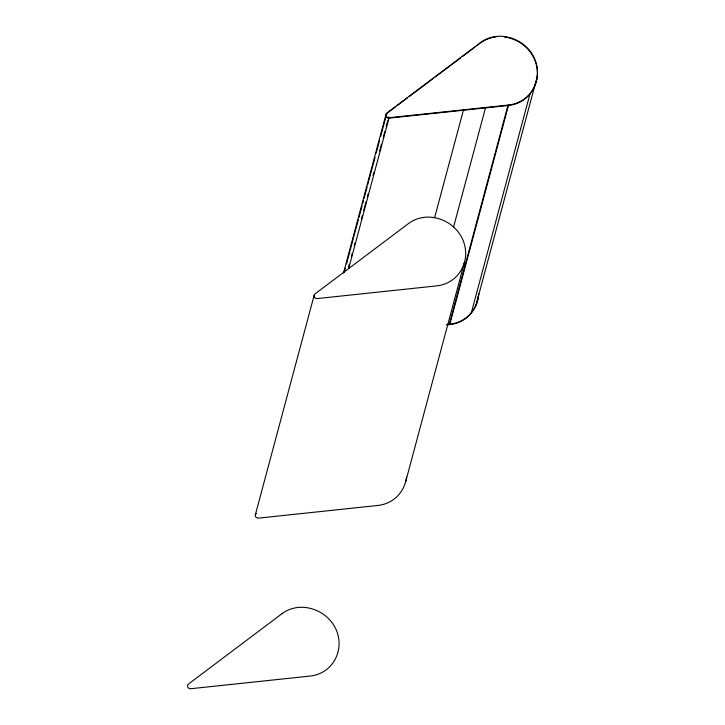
<?xml version="1.0" encoding="UTF-8"?>
<svg xmlns="http://www.w3.org/2000/svg" width="725" height="725" viewBox="0 0 725 725"><rect width="100%" height="100%" fill="white"/><g stroke="black" fill="none" stroke-linecap="round" stroke-linejoin="round"><path stroke-width="1.09" d="M446.546 324.945L449.754 324.61A32.589 30.812 15 0 0 471.259 313.082L530.093 93.507A37.229 35.199 15 0 0 534.416 58.372A37.229 35.199 15 0 0 504.41 36.531A32.589 30.812 15 0 0 480.34 42.703L386.942 112.982A2.791 2.637 15 0 0 389.089 117.713L348.68 268.513M255.345 514.813L314.179 295.229M343.478 273.089L385.999 114.387M344.23 272.382L345.363 268.159M346.496 263.936L349.885 251.267M350.166 250.216L353.564 237.546M353.845 236.495L358.377 219.602M358.938 217.491L362.047 205.882M362.618 203.77L363.461 200.598M364.032 198.487L367.14 186.878M367.711 184.766L368.554 181.594M368.835 180.543L372.233 167.874M372.514 166.823L375.061 157.316M376.193 153.093L379.592 140.423M380.716 136.2L383.262 126.703M383.552 125.652L386.661 114.033M348.489 267.19L349.278 264.263M351.371 256.451L352.16 253.523M354.253 245.712L355.032 242.784M361.313 219.349L362.355 215.443M363.669 210.558L364.711 206.661M364.974 205.683L366.025 201.777M367.33 196.892L368.119 193.965M373.085 175.414L373.873 172.487M379.628 151.008L381.459 144.175M383.289 137.333L384.857 131.479M386.162 126.594L387.73 120.74M388.256 118.782L388.781 116.834M434.61 217.681L463.628 109.375M453.424 227.55L485.542 107.681M405.674 481.699L464.507 262.115M449.672 322.852L508.017 105.125M449.754 324.61L508.588 105.025A32.589 30.812 15 0 0 530.093 93.507M475.953 305.279L537.243 76.623M395.805 106.657L386.824 113.417A2.791 2.646 15 0 0 388.972 118.148L508.47 105.469A32.589 30.812 15 0 0 529.975 93.942A37.229 35.199 15 0 0 534.298 58.816A37.229 35.199 15 0 0 504.292 36.975M397.599 105.306L407.477 97.875M409.272 96.525L433.523 78.282M435.317 76.932L460.466 58.009M462.26 56.659L474.83 47.197M476.624 45.847L480.222 43.138M389.089 117.713L508.588 105.025M446.663 324.51L449.872 324.166A32.589 30.812 15 0 0 471.377 312.647A37.229 35.199 15 0 0 478.681 294.196M256.288 513.409A2.791 2.637 15 0 0 258.435 518.139L377.933 505.452A32.589 30.812 15 0 0 399.439 493.933A37.229 35.199 15 0 0 406.58 477.05M463.483 264.344A35.833 33.876 15 0 1 464.734 265.341M481.463 42.249A32.589 30.812 15 0 1 496.308 36.875M478.609 293.843A37.229 35.199 15 0 1 471.259 313.082M408.51 223.545L315.121 293.824A2.791 2.637 15 0 0 317.269 298.564L436.767 285.877A32.589 30.812 15 0 0 458.272 274.349A37.229 35.199 15 0 0 462.595 239.223A37.229 35.199 15 0 0 432.589 217.382A32.589 30.812 15 0 0 408.51 223.545M281.925 613.722L188.536 684.001A2.791 2.637 15 0 0 190.684 688.732L310.182 676.053A32.589 30.812 15 0 0 331.688 664.526A37.229 35.199 15 0 0 336.01 629.4A37.229 35.199 15 0 0 305.995 607.559A32.589 30.812 15 0 0 281.925 613.722"/></g></svg>
